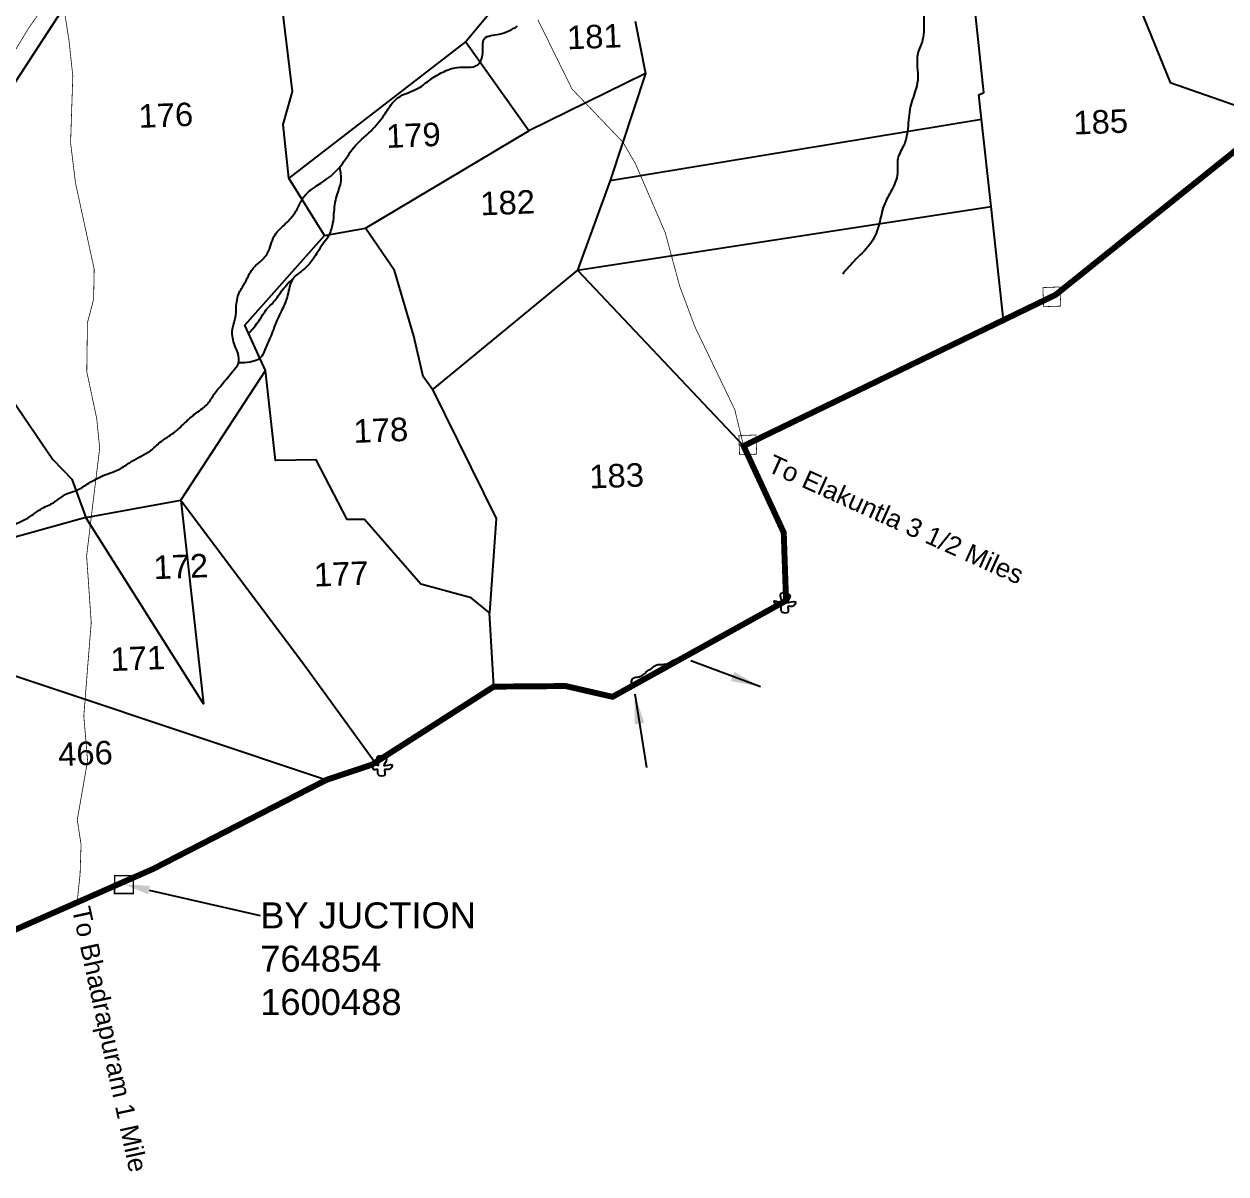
# Model space of a CAD drawing. Header units: feet. Extents: x 758300 to 768654, y 1597949 to 1607646.
# Drawn here: x 764732 to 766350, y 1600102 to 1601650 of the extents above; entities that cross this region are included whole.
import ezdxf
from ezdxf import colors
from ezdxf.entities.mleader import LeaderData, LeaderLine
from ezdxf.math import Vec2, Vec3

# ---------------------------------------------------------------- set-up
doc = ezdxf.new("R2010")
doc.units = ezdxf.units.FT
doc.header["$LTSCALE"] = 15
doc.header["$MEASUREMENT"] = 0
doc.linetypes.add('ACAD_ISO02W100', pattern=[15, 12, -3])
doc.linetypes.add('HIDDEN2', pattern=[0.1875, 0.125, -0.0625])
for name, color, linetype in [('CRDS STONES', 7, 'Continuous'), ('PLOT', 7, 'Continuous'), ('PLOT NO', 7, 'Continuous'), ('ROAD', 6, 'Continuous'), ('TANKS AND STREAMS', 4, 'Continuous'), ('VILLAGE BOUNDARY', 5, 'Continuous'), ('VILLAGE N STONES', 1, 'Continuous'), ('VILLAGE STONES', 240, 'Continuous')]:
    doc.layers.add(name, color=color, linetype=linetype)
doc.styles.get("Standard").update_dxf_attribs({"font": 'arial.ttf'})
doc.dimstyles.get("Standard").update_dxf_attribs({"dimtxt": 0.18, "dimasz": 40, "dimexe": 0.18, "dimexo": 0.0625, "dimgap": 0.09, "dimtad": 0, "dimtih": 1, "dimtoh": 1, "dimdec": 4, "dimzin": 0, "dimdsep": 46, "dimtxsty": 'Standard', "dimcen": 0.09, "dimadec": 0, "dimazin": 0, "dimtfac": 1, "dimtdec": 4, "dimtofl": 0, "dimtmove": 0, "dimatfit": 3, "dimfxl": 1, "dimtolj": 1, "dimtzin": 0, "dimarcsym": 0})

msp = doc.modelspace()

# ---------------------------------------------------------------- linework, layer by layer
at = {"layer": 'PLOT'}
for points in [[(764866.8, 1601966.6), (764812.4, 1601715.5), (764689.2, 1601525.8), (764635.3, 1601442.6), (764607.6, 1601360.1), (764637.1, 1601367.7), (764629.9, 1601304.6), (764676.6, 1601201.2), (764770.5, 1601064.2), (764796, 1601037.4), (764814.9, 1600986.1), (764942.9, 1601009.3), (765056.6, 1601183.9), (765028.9, 1601244.9), (765136.2, 1601365.7), (765088.3, 1601442.9), (765080.7, 1601515), (765092.9, 1601559.7), (765061.5, 1601818.6), (765061, 1601847.7), (765082, 1601914.3), (765084.2, 1602106.3), (765082.6, 1602180.9)], [(766050.5, 1601251.7), (766033.9, 1601404.6), (766021, 1601522.2), (766017.5, 1601554.9), (766024.1, 1601558.2), (766005.1, 1601740.5), (765786.8, 1601678.6), (765748.9, 1601801.4), (765741.7, 1601863.2), (765657.5, 1602120.3)], [(765325.9, 1601626.5), (765395.8, 1601710.2), (765461.4, 1601742.6), (765462.9, 1601777.9), (765511.1, 1601799.7), (765549.8, 1601869.6)], [(766205.3, 1601690.5), (766229.9, 1601683.3), (766275.3, 1601571.7), (766417.8, 1601522)], [(765554.8, 1601654.1), (765568.7, 1601583.9), (765411.5, 1601506.6)], [(765136.2, 1601365.7), (765191.4, 1601375.4), (765411.5, 1601506.6), (765325.9, 1601626.5), (765088.3, 1601442.9)], [(765568.7, 1601583.9), (765520.7, 1601439.6), (765477, 1601319), (766033.9, 1601404.6)], [(765520.7, 1601439.6), (766021, 1601522.2)], [(765477, 1601319), (765281.7, 1601158.4), (765269, 1601175.8), (765256.5, 1601230), (765230.6, 1601318.5), (765191.4, 1601375.4)], [(764942.9, 1601009.3), (764973.3, 1600734.9), (764814.9, 1600986.1), (764414.4, 1600874.6), (764456.5, 1601009.7), (764465.4, 1601094.8), (764490.7, 1601181.2), (764607.6, 1601360.1)], [(765477, 1601319), (765700.6, 1601082.3)], [(765281.7, 1601158.4), (765367.5, 1600984.4), (765358.3, 1600857.4), (765333.8, 1600877.8), (765265.7, 1600896.1), (765190.2, 1600983.2), (765166.6, 1600983.4), (765124.9, 1601063.8), (765070.1, 1601062.9), (765056.6, 1601183.9)], [(764942.9, 1601009.3), (765109.3, 1600787.3), (765204.3, 1600655.9)], [(764414.4, 1600874.6), (765138.9, 1600632.7)], [(765364.1, 1600758.2), (765358.3, 1600857.4)]]:
    msp.add_lwpolyline(points, dxfattribs=at)
at = {"layer": 'ROAD', "linetype": 'HIDDEN2', "ltscale": 10, "const_width": 1}
for points in [[(764803, 1600467.6), (764807, 1600505.6), (764808.3, 1600545.9), (764803.2, 1600578.7), (764817.1, 1600658.5), (764812, 1600718.4), (764817, 1600782.4), (764822, 1600844.3), (764815.8, 1600934.2), (764824.5, 1601006.9), (764833.4, 1601079.3), (764829.4, 1601119.2), (764816, 1601182.3), (764816.9, 1601248.2), (764825.2, 1601279.7), (764826, 1601320.2), (764800.8, 1601436.5), (764794.2, 1601490.3), (764795.5, 1601529.8), (764797.2, 1601580.4), (764791.9, 1601629.5), (764784, 1601679.5), (764783.5, 1601707)], [(764759, 1601675.2), (764737.9, 1601645.2), (764720.7, 1601616.8)], [(765700.6, 1601082.3), (765688.7, 1601131.3), (765635, 1601242.9), (765614.4, 1601298), (765595.1, 1601369.4), (765555.1, 1601462.1), (765538.2, 1601491.2), (765492.6, 1601538.8), (765469.4, 1601563.1), (765423.6, 1601656.1)]]:
    msp.add_lwpolyline(points, dxfattribs=at)
at = {"layer": 'TANKS AND STREAMS'}
for points in [[(763857.9, 1601501.4), (763883.9, 1601511.8), (763930, 1601538.6), (763959.1, 1601555.2), (763992, 1601572.6), (764005.7, 1601584.9), (764027.8, 1601598.5), (764101, 1601626.1), (764115, 1601630.9), (764171.8, 1601626), (764208.1, 1601627.4), (764249.3, 1601624.3), (764280.1, 1601634.4), (764301.8, 1601647), (764317, 1601657.1), (764344.7, 1601671.8), (764350, 1601682.4), (764387.7, 1601714.3), (764412.8, 1601736), (764417.7, 1601744.7), (764439.2, 1601760.6), (764446.8, 1601773.2), (764464.9, 1601781.9), (764469.5, 1601796.7), (764480.8, 1601808.4), (764494, 1601820.7), (764500.3, 1601829.9), (764497.3, 1601845.9), (764501.3, 1601865.3), (764506.4, 1601878.7), (764518, 1601918.8), (764522.5, 1601941), (764531.4, 1601967.3), (764548.4, 1601991.6), (764563.5, 1602015.7), (764601.4, 1602063.4), (764651.2, 1602120.3), (764668.1, 1602146), (764682.8, 1602169.7), (764699.5, 1602189.2), (764718.1, 1602209.7), (764733.5, 1602236.2), (764737.8, 1602248.2), (764767.7, 1602296.3), (764797.2, 1602338), (764820.3, 1602376.7), (764827.7, 1602392.5), (764849.2, 1602454.3), (764882.3, 1602474), (764879.2, 1602489.6), (764869.4, 1602522.7), (764862.4, 1602535.2), (764854.8, 1602547.2), (764850.9, 1602562.6), (764850.8, 1602590.9), (764846.4, 1602644.3), (764847.1, 1602662.3), (764846, 1602690.5), (764845.5, 1602715.5), (764846.2, 1602733.9), (764852.9, 1602743.1), (764858.2, 1602741.5), (764864, 1602726.6), (764866.7, 1602704), (764867.9, 1602684.8), (764871.1, 1602676.1), (764877, 1602670), (764886.2, 1602676), (764909.4, 1602690.2), (764925.1, 1602696), (764948.4, 1602704.6), (764958.3, 1602716.1), (764976.5, 1602722), (765004.6, 1602725.3), (765017.5, 1602720.6), (765028.2, 1602726.4), (765050.2, 1602742.1), (765059.8, 1602754.8), (765068.5, 1602763.1), (765077.4, 1602773.7), (765097.3, 1602785.3), (765112.3, 1602787.5), (765129, 1602786.5), (765143.1, 1602795.6), (765150.7, 1602802), (765157.9, 1602809.5), (765165.9, 1602819.5), (765169.5, 1602828.5), (765183.5, 1602836.6), (765194.9, 1602842), (765230, 1602852), (765252, 1602860.2), (765266.4, 1602867.3), (765283.1, 1602869.3), (765326.3, 1602875.3), (765344, 1602876.9)], [(766024.9, 1601942), (766012.7, 1601921.1), (766005.3, 1601897.3), (765999.1, 1601886.1), (765992.6, 1601874.4), (765990, 1601858), (765985, 1601848.8), (765976.2, 1601832.2), (765977.2, 1601821), (765969.9, 1601795.9), (765965, 1601783.2), (765959.3, 1601743.7), (765955.3, 1601726.4), (765951.8, 1601702.6), (765952.6, 1601689.3), (765945.1, 1601668.7), (765943.3, 1601644.6), (765941.8, 1601628.6), (765935.3, 1601610.7), (765935.1, 1601574.6), (765931.9, 1601560.3), (765924.5, 1601535.4), (765921.4, 1601505.7), (765916.7, 1601488), (765908.4, 1601469), (765907.8, 1601449.4), (765899.8, 1601426.3), (765889.9, 1601406.4), (765883.2, 1601381.4), (765872.8, 1601356.7), (765851.8, 1601333.7), (765834.1, 1601313.8)], [(764650.2, 1600934.4), (764678.1, 1600956.8), (764693.7, 1600964.9), (764713.6, 1600974.5), (764736.4, 1600985.2), (764756.2, 1600998.4), (764773.2, 1601007.1), (764785.7, 1601016.3), (764801.6, 1601022.2), (764816.4, 1601030.7), (764837.4, 1601042), (764862, 1601052), (764876, 1601061.3), (764901.7, 1601075.9), (764914.9, 1601087.2), (764933.3, 1601100.1), (764949.7, 1601114.9), (764963.6, 1601126.8), (764979, 1601139.2), (764987.2, 1601151.5), (764998.5, 1601165.4), (765012.7, 1601183.1), (765020.2, 1601193.5), (765013.7, 1601222.6), (765012.6, 1601241.9), (765016.4, 1601255.5), (765017.2, 1601268.3), (765021.4, 1601288.6), (765030.1, 1601303.8), (765039, 1601320.2), (765049.4, 1601330.4), (765059.5, 1601341.9), (765068.5, 1601364.7), (765081.2, 1601379.3), (765096.1, 1601395.6), (765108.1, 1601417.1), (765139.5, 1601441.8), (765157.9, 1601459.1), (765175.5, 1601484), (765198.5, 1601506.3), (765216.7, 1601528.1), (765227.3, 1601543.8), (765234.7, 1601550.9), (765263.2, 1601564.3), (765278.5, 1601575.5), (765295.7, 1601585.6), (765314.9, 1601592), (765342.5, 1601595.5), (765349.1, 1601608.5), (765351.6, 1601630.9), (765371.4, 1601636.8), (765396, 1601647.5)], [(765156.2, 1601457.1), (765158.1, 1601439.1), (765152.3, 1601419.2), (765148.5, 1601394.2), (765146.2, 1601377.1), (765139.1, 1601361.3), (765132.2, 1601351.7), (765118.8, 1601330.9), (765106.3, 1601318.6), (765093.5, 1601307.2), (765086.5, 1601285.1), (765078.9, 1601265.4), (765071.6, 1601250.1), (765063.1, 1601228.5), (765055.7, 1601211.6), (765051.8, 1601203.4), (765045.9, 1601198.4), (765036, 1601195.3), (765020.4, 1601194)], [(765034, 1601233.7), (765048.1, 1601251.4), (765058.7, 1601266.7), (765067.7, 1601276.2), (765079.7, 1601292.6), (765093.9, 1601307.7)], [(765549.7, 1600761.6), (765550, 1600766.5), (765550.9, 1600768.7), (765557.3, 1600771.1), (765566, 1600774.5), (765570.9, 1600779.1), (765576.1, 1600782.2), (765581.9, 1600786.8), (765597.3, 1600788.9), (765607.8, 1600794.8), (765621.3, 1600796.3)]]:
    msp.add_spline(points, degree=3, dxfattribs=at)
at = {"layer": 'VILLAGE BOUNDARY', "linetype": 'HIDDEN2', "ltscale": 10, "const_width": 8}
msp.add_lwpolyline([(766412.5, 1601519.7), (766120.9, 1601285.8), (765700.6, 1601082.3), (765754.7, 1600965.6), (765757.8, 1600874), (765524.1, 1600744.5), (765461, 1600759), (765364.1, 1600758.2), (765199.8, 1600653), (765138.9, 1600632.7), (764905.7, 1600512.9), (764664.8, 1600406.8), (764269.9, 1600240.7), (764006.3, 1600119.4), (763667.1, 1599947.9)], dxfattribs=at)
at = {"layer": 'VILLAGE N STONES', "const_width": 1}
for points in [[(766103.7, 1601295.5), (766126.8, 1601296.4), (766127.8, 1601270.6), (766104.7, 1601269.8)], [(765694.2, 1601096.2), (765717.3, 1601097.1), (765718.3, 1601071.3), (765695.2, 1601070.4)]]:
    msp.add_lwpolyline(points, close=True, dxfattribs=at)
at = {"layer": 'VILLAGE N STONES'}
for points in [[(765746.4, 1600865.5), (765742.3, 1600873.6), (765752.2, 1600872), (765750.2, 1600882.9), (765756.7, 1600884.7), (765763.2, 1600880.1), (765759.3, 1600871.5), (765770.6, 1600872.4), (765766, 1600866.1), (765760.6, 1600866.2), (765760.5, 1600859), (765751.7, 1600859.4), (765751.1, 1600865.7), (765746.2, 1600865.6)], [(765203.2, 1600645.9), (765199, 1600654), (765208.9, 1600652.4), (765206.9, 1600663.3), (765213.4, 1600665.1), (765219.9, 1600660.5), (765216.1, 1600651.9), (765227.3, 1600652.8), (765222.7, 1600646.5), (765217.3, 1600646.6), (765217.3, 1600639.4), (765208.4, 1600639.8), (765207.9, 1600646.1), (765203, 1600646)]]:
    msp.add_spline(points, degree=3, dxfattribs=at)
at = {"layer": 'VILLAGE STONES', "linetype": 'ACAD_ISO02W100', "const_width": 2.01}
msp.add_lwpolyline([(764853.5, 1600503.7), (764878.8, 1600503.6), (764878.8, 1600479.6), (764853.4, 1600479.6)], close=True, dxfattribs=at)

# ---------------------------------------------------------------- texts
at = {"layer": 'PLOT NO'}
for s, p in [('181', (765463.3, 1601616.3)), ('176', (764886.2, 1601510.5)), ('185', (766145.3, 1601501.5)), ('179', (765219.6, 1601483.5)), ('182', (765346.6, 1601392.7)), ('178', (765175.8, 1601086.3)), ('183', (765493.4, 1601025)), ('172', (764906.4, 1600902.8)), ('177', (765122.5, 1600892.8)), ('171', (764848.5, 1600779.1)), ('466', (764777.9, 1600651.1))]:
    msp.add_text(s, height=31.62, rotation=2.2152, dxfattribs=at).set_placement(p)
at = {"layer": 'PLOT NO', "linetype": 'Continuous'}
for s, rotation, p in [('To Elakuntla 3 1/2 Miles ', 335.6977, (765730.9, 1601048.7)), ('To Bhadrapuram 1 Mile ', 282.3203, (764795.9, 1600459))]:
    msp.add_text(s, height=25, rotation=rotation, dxfattribs=at).set_placement(p)

# ---------------------------------------------------------------- leaders
at = {"layer": 'CRDS STONES', "color": 1}
ml = msp.add_multileader_mtext('Standard', dxfattribs=at)
ml.set_content('BY JUCTION\\P764854\\P1600488', color=1)
ml.set_leader_properties()
ml.build(insert=Vec2(0, 0))
ml.multileader.update_dxf_attribs({"dogleg_length": 0.36, "arrow_head_size": 35})
ctx = ml.context
ctx.base_point, ctx.char_height, ctx.arrow_head_size, ctx.landing_gap_size, ctx.plane_origin = Vec3(765049.5, 1600450), 35, 35, 0.09, Vec3(765101.3, 1600314.2)
notes = []
notes.append((ctx, [(0, (1, 1, 0), (765049.5, 1600450), (1, 0), 1.396927018504357e-11, [(0, [(764865.7, 1600492.1)], 0, [])])]))
ctx.mtext.insert, ctx.mtext.flow_direction = Vec3(765049.6, 1600467.7), 5
at = {"layer": 'VILLAGE BOUNDARY'}
for points in [[(765723.3, 1600758.1), (765629.5, 1600792.9)], [(765554.1, 1600748), (765569.9, 1600649.2)]]:
    msp.add_leader(points, dimstyle='Standard', override={"dimgap": 0.09, "dimtad": 0}, dxfattribs=at)
for ctx, leaders in notes:
    for number, flags, end, landing, length, lines in leaders:
        leader = LeaderData()
        leader.index, (leader.has_last_leader_line, leader.has_dogleg_vector, leader.attachment_direction) = number, flags
        leader.last_leader_point, leader.dogleg_vector, leader.dogleg_length = Vec3(end), Vec3(landing), length
        for number, points, colour, breaks in lines:
            line = LeaderLine()
            line.index, line.vertices, line.color, line.breaks = number, Vec3.list(points), colors.encode_raw_color(colour), breaks
            leader.lines.append(line)
        ctx.leaders.append(leader)

doc.saveas('drawing.dxf')
